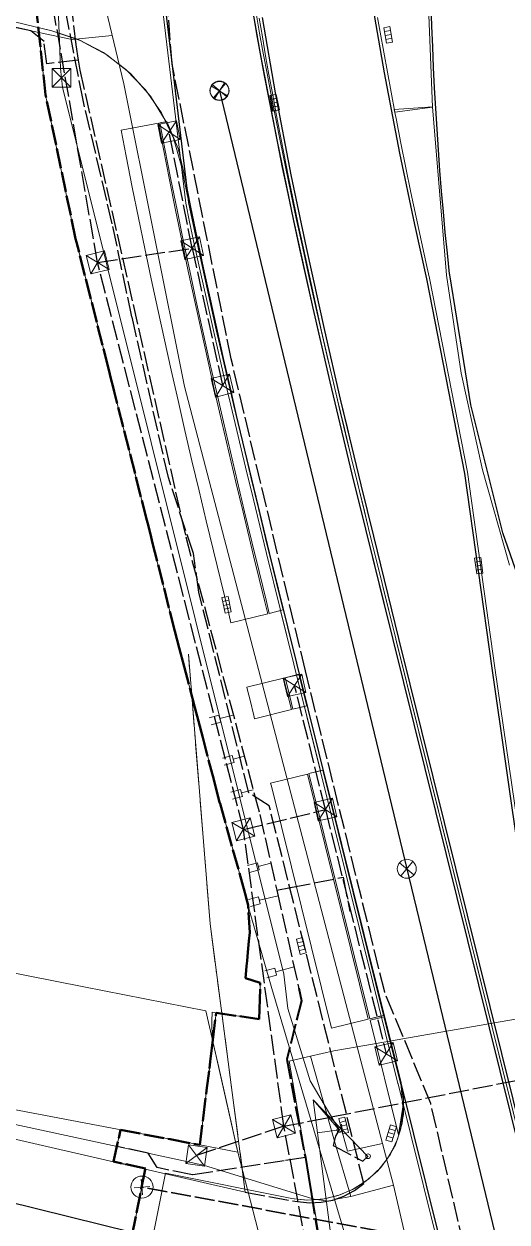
# Model space of a CAD drawing. Header units: metres. Extents: x 105014 to 106600, y 111320 to 118425.
# Drawn here: x 105888.2 to 105918.8, y 115132.3 to 115208.2 of the extents above; entities that cross this region are included whole.
import ezdxf

# ---------------------------------------------------------------- set-up
doc = ezdxf.new("R2010")
doc.units = ezdxf.units.M
doc.linetypes.add('DASHDOT', pattern=[3.556, 2.54, -0.508, 0, -0.508])
doc.linetypes.add('DASHED', pattern=[1.524, 1.27, -0.254])
for name, color, linetype, lineweight in [('00-BASE-LIMITE', 7, 'DASHED', 50), ('00-BASE-UE', 42, 'DASHED', 25), ('10-PAV-BOCACALLE', 9, 'CONTINUOUS', 13), ('10-PAV-CALZADA-BRT', 12, 'CONTINUOUS', 30), ('10-PAV-CALZADA-MIXTA', 8, 'CONTINUOUS', 30), ('10-PAV-CICLORUTA', 76, 'CONTINUOUS', 18), ('10-PAV-SARDINEL', 252, 'CONTINUOUS', 13), ('20-EP-ZONA-DURA', 253, 'CONTINUOUS', 13), ('20-EP-ZONA-VERDE', 84, 'CONTINUOUS', 13), ('30-RED-ENEL-NODOS', 11, 'CONTINUOUS', 13), ('30-RED-ENEL-PROY', 1, 'DASHED', 25), ('30-RED-ETB-CAMARA', 151, 'CONTINUOUS', 13), ('30-RED-ETB-EXIST', 145, 'CONTINUOUS', 13), ('30-RED-ETB-PROY', 5, 'DASHED', 25), ('30-RED-VANTI-EXIST', 52, 'CONTINUOUS', 13), ('30-RED-VANTI-PROY', 2, 'DASHED', 25), ('30-RED-VANTI-RETIRO', 8, 'DASHDOT', 13), ('35-RH-ACUE-DOMICILIARIA', 152, 'CONTINUOUS', 9), ('35-RH-ACUE-MATRIZ-PJ', 150, 'DASHED', 40), ('35-RH-ACUE-MENOR-EXIST', 151, 'CONTINUOUS', 13), ('35-RH-ACUE-MENOR-PROY', 5, 'DASHED', 25), ('35-RH-PLUV-COLECTOR', 96, 'CONTINUOUS', 30), ('35-RH-PLUV-NODOS', 94, 'CONTINUOUS', 13), ('36-RH-SAN-COLECTOR-PROY', 6, 'DASHED', 35), ('36-RH-SAN-POZOS', 216, 'CONTINUOUS', 13), ('60-PREDIAL-LOTE', 42, 'CONTINUOUS', 13)]:
    doc.layers.add(name, color=color, linetype=linetype, lineweight=lineweight)

# ---------------------------------------------------------------- blocks, each defined once
blk = doc.blocks.new('CAM_ETB_GEN')
for p, q in [((-0.6, -0.6), (0.6, 0.6)), ((-0.6, 0.6), (0.6, -0.6))]:
    blk.add_line(p, q)
blk.add_lwpolyline([(-0.6, -0.6), (0.6, -0.6), (0.6, 0.6), (-0.6, 0.6)], close=True)
blk = doc.blocks.new('POSTE')
blk.add_circle((0, 0), 0.15)
blk = doc.blocks.new('CAJA_ENEL')
for p, q in [((-0.6, -0.6), (0.6, 0.6)), ((-0.6, 0.6), (0.6, -0.6))]:
    blk.add_line(p, q)
blk.add_lwpolyline([(-0.6, -0.6), (0.6, -0.6), (0.6, 0.6), (-0.6, 0.6)], close=True)
blk = doc.blocks.new('POZO_SAN')
for p, q in [((-0.5, 0), (0.5, 0)), ((0, -0.5), (0, 0.5))]:
    blk.add_line(p, q)
blk.add_circle((0, 0), 0.7)
blk = doc.blocks.new('POZO_PLUV')
for p, q in [((-0.42, -0.42), (0.42, 0.42)), ((-0.42, 0.42), (0.42, -0.42))]:
    blk.add_line(p, q)
blk.add_circle((0, 0), 0.6)
blk = doc.blocks.new('SUMIDERO')
for p, q in [((-0.25, -0.2), (-0.25, 0.2)), ((0, -0.2), (0, 0.2)), ((0.25, -0.2), (0.25, 0.2))]:
    blk.add_line(p, q)
blk.add_lwpolyline([(-0.5, -0.2), (0.5, -0.2), (0.5, 0.2), (-0.5, 0.2)], close=True)

msp = doc.modelspace()

# ---------------------------------------------------------------- linework, layer by layer
at = {"layer": '00-BASE-LIMITE'}
msp.add_lwpolyline([(105894.4157, 115128.4317), (105895.8615, 115135.7113), (105893.8487, 115136.1573), (105894.2933, 115138.1641), (105897.4365, 115137.5651), (105899.3111, 115137.2081), (105899.5207, 115138.9119), (105899.7347, 115140.6527), (105899.9159, 115142.0478), (105899.9619, 115142.4993), (105900.0037, 115142.8387), (105900.0439, 115143.1657), (105900.0659, 115143.3459), (105900.1301, 115143.8663), (105900.3401, 115145.5741), (105903.0729, 115145.1853), (105903.0915, 115145.8155), (105903.1407, 115147.4799), (105902.2053, 115147.7655), (105902.2747, 115148.5179), (105902.2751, 115148.5227), (105902.3079, 115148.8775), (105902.3583, 115149.4243), (105902.3585, 115149.4277), (105902.4215, 115150.1103), (105902.4225, 115150.1213), (105902.4719, 115150.6567), (105902.3799, 115152.2897), (105902.3737, 115152.3989), (105902.2497, 115152.8691), (105902.2455, 115152.8853), (105902.2437, 115152.8921), (105902.1862, 115153.1101), (105902.1615, 115153.2035), (105900.6561, 115158.6029), (105900.6361, 115158.6745), (105900.6109, 115158.7645), (105900.5665, 115158.9255), (105900.3505, 115159.7477), (105900.1909, 115160.3587), (105899.4935, 115163.0269), (105899.2275, 115164.0449), (105898.9989, 115164.9195), (105898.3193, 115167.5195), (105898.0099, 115168.7033), (105897.7323, 115169.7657), (105896.3235, 115175.3273), (105896.2239, 115175.7205), (105896.1583, 115175.9805), (105896.0991, 115176.2143), (105896.0295, 115176.4899), (105895.9529, 115176.7929), (105893.8937, 115184.9353), (105893.8043, 115185.2895), (105893.7055, 115185.6801), (105893.5231, 115186.4009), (105892.7801, 115189.3391), (105891.5017, 115194.3945), (105891.4475, 115194.6089), (105889.5419, 115203.7419), (105888.5739, 115212.5841)], dxfattribs=at)
at = {"layer": '00-BASE-UE'}
msp.add_lwpolyline([(105894.4157, 115128.4317), (105895.8615, 115135.7113), (105893.8487, 115136.1573), (105894.2933, 115138.1641), (105897.4365, 115137.5651), (105899.3111, 115137.2081), (105899.5207, 115138.9119), (105899.7347, 115140.6527), (105899.9159, 115142.0479), (105899.9619, 115142.4993), (105900.0037, 115142.8387), (105900.0439, 115143.1657), (105900.0659, 115143.3459), (105900.1301, 115143.8663), (105900.3401, 115145.5741), (105903.0729, 115145.1853), (105903.0915, 115145.8155), (105903.1407, 115147.4799), (105902.2053, 115147.7655), (105902.2747, 115148.5179), (105902.2751, 115148.5227), (105902.3079, 115148.8775), (105902.3583, 115149.4243), (105902.3585, 115149.4277), (105902.4215, 115150.1103), (105902.4225, 115150.1213), (105902.4719, 115150.6567), (105902.3799, 115152.2897), (105902.3737, 115152.3989), (105902.2497, 115152.8691), (105902.2455, 115152.8853), (105902.2437, 115152.8921), (105902.1863, 115153.1101), (105902.1615, 115153.2035), (105900.6561, 115158.6029), (105900.6361, 115158.6745), (105900.6109, 115158.7645), (105900.5665, 115158.9255), (105900.3505, 115159.7477), (105900.1909, 115160.3587), (105899.4935, 115163.0269), (105899.2275, 115164.0449), (105898.9989, 115164.9195), (105898.3193, 115167.5195), (105898.0099, 115168.7033), (105897.7323, 115169.7657), (105896.3235, 115175.3273), (105896.2239, 115175.7205), (105896.1583, 115175.9805), (105896.0991, 115176.2143), (105896.0295, 115176.4899), (105895.9529, 115176.7929), (105893.8937, 115184.9353), (105893.8043, 115185.2895), (105893.7055, 115185.6801), (105893.5231, 115186.4009), (105892.7801, 115189.3391), (105891.5017, 115194.3945), (105891.4475, 115194.6089), (105889.5419, 115203.7419), (105888.5739, 115212.5841)], dxfattribs=at)
at = {"layer": '10-PAV-BOCACALLE'}
for points in [[(105892.7649, 115245.9476), (105898.6142, 115196.903), (105898.1283, 115199.2737), (105897.6361, 115200.9851), (105896.8741, 115202.5947), (105895.8624, 115204.0603), (105894.6275, 115205.3434), (105893.2017, 115206.4104), (105891.6225, 115207.2334), (105889.9311, 115207.7907), (105880.5541, 115210.0583)], [(105895.7091, 115128.1661), (105897.1344, 115135.4283), (105905.0411, 115133.8272), (105905.1051, 115133.8144), (105906.098, 115133.7092), (105907.0945, 115133.7701), (105908.0672, 115133.9954), (105908.989, 115134.3789), (105909.8345, 115134.9099), (105910.5803, 115135.5738), (105911.2056, 115136.3521), (105911.6932, 115137.2234), (105912.0295, 115138.1634), (105912.2054, 115139.1463), (105912.2158, 115140.1446), (105912.0605, 115141.1309), (105918.4349, 115115.4379)]]:
    msp.add_lwpolyline(points, dxfattribs=at)
at = {"layer": '10-PAV-CALZADA-BRT'}
for points in [[(105910.1795, 115209.7629), (105910.9865, 115205.1347), (105911.9651, 115200.0481), (105912.9057, 115195.5247), (105913.6617, 115192.0717), (105913.6835, 115191.9737), (105916.0692, 115179.7468), (105917.8013, 115167.4103), (105919.5834, 115155.0354), (105922.1065, 115142.7901), (105939.2157, 115073.8287)], [(105943.0995, 115087.9411), (105928.9197, 115144.2589), (105926.7044, 115152.3173), (105924.1414, 115160.272), (105921.2355, 115168.1079), (105918.5045, 115175.9927), (105916.4675, 115184.0845), (105915.1397, 115192.3225), (105915.1325, 115192.3835), (105914.9899, 115193.6931), (105914.8573, 115195.0029), (105914.7343, 115196.3129), (105914.6209, 115197.6227), (105914.5163, 115198.9323), (105914.4205, 115200.2415), (105914.3329, 115201.5505), (105914.2535, 115202.8591), (105914.1815, 115204.1673), (105914.1169, 115205.4749), (105914.0591, 115206.7819), (105914.0079, 115208.0881), (105913.9631, 115209.3937)], [(105941.7813, 115046.7547), (105941.2007, 115049.7663), (105940.6347, 115052.5289), (105939.9797, 115055.5681), (105939.3721, 115058.2735), (105938.6537, 115061.3675), (105938.0391, 115063.9451), (105937.2555, 115067.1711), (105936.7791, 115069.1065), (105935.8187, 115072.9859), (105911.9243, 115169.2963), (105910.3229, 115175.7737), (105909.5283, 115179.0229), (105908.2299, 115184.4485), (105907.2213, 115188.8069), (105906.0619, 115194.0541), (105905.1023, 115198.6687), (105904.1017, 115203.8693), (105903.2729, 115208.6233)]]:
    msp.add_lwpolyline(points, dxfattribs=at)
at = {"layer": '10-PAV-CALZADA-MIXTA'}
for points in [[(105935.3479, 115044.4311), (105934.3809, 115049.4505), (105933.1707, 115055.1971), (105932.0937, 115059.9833), (105930.6781, 115065.9833), (105929.8025, 115069.5829), (105928.0163, 115076.8181), (105920.5907, 115106.7484), (105918.4439, 115115.4017), (105918.4349, 115115.4379), (105912.0605, 115141.1309), (105912.0551, 115141.1527), (105910.4443, 115147.6453), (105905.4635, 115167.7209), (105903.7331, 115174.7207), (105902.8729, 115178.2377), (105901.4669, 115184.1135), (105900.3731, 115188.8405), (105899.1149, 115194.5359), (105898.6142, 115196.903), (105892.7649, 115245.9476)], [(105902.2489, 115211.4047), (105903.1317, 115206.3383), (105904.1999, 115200.7831), (105905.2255, 115195.8485), (105906.4681, 115190.2241), (105907.5501, 115185.5477), (105908.9463, 115179.7125), (105909.8017, 115176.2155), (105911.5295, 115169.2259), (105921.6888, 115128.2787), (105934.0825, 115078.3229), (105935.8721, 115071.0739), (105936.7543, 115067.4463), (105938.1831, 115061.3905), (105939.2759, 115056.5341), (105940.5069, 115050.6891), (105941.4957, 115045.5569)]]:
    msp.add_lwpolyline(points, dxfattribs=at)
at = {"layer": '10-PAV-CICLORUTA'}
for points in [[(105897.0005, 115200.2947), (105897.3807, 115198.3583), (105897.7699, 115196.4259), (105898.1677, 115194.4973), (105898.5737, 115192.5721), (105898.9873, 115190.6507), (105899.4079, 115188.7327), (105899.8351, 115186.8183), (105900.2683, 115184.9071), (105900.7069, 115182.9991), (105901.1507, 115181.0943), (105901.5989, 115179.1927), (105902.0511, 115177.2939), (105902.7169, 115174.5237), (105903.4267, 115171.6139), (105903.6115, 115170.8605), (105901.2823, 115170.2825), (105901.2331, 115170.4821), (105901.0953, 115171.0435), (105900.6335, 115172.9377), (105900.1737, 115174.8349), (105899.7169, 115176.7353), (105899.2635, 115178.6393), (105898.8139, 115180.5469), (105898.3687, 115182.4579), (105897.9285, 115184.3729), (105897.4935, 115186.2917), (105897.0645, 115188.2145), (105896.6419, 115190.1411), (105896.2263, 115192.0721), (105895.8183, 115194.0071), (105895.4183, 115195.9465), (105895.0267, 115197.8903), (105894.6443, 115199.8385), (105894.3297, 115201.4869), (105896.6871, 115201.9369), (105897.0005, 115200.2947)], [(105904.8207, 115165.9543), (105905.1109, 115164.7829), (105902.7815, 115164.2051), (105902.7313, 115164.4075), (105902.4911, 115165.3771), (105902.3347, 115166.0099), (105902.2867, 115166.2049), (105904.6159, 115166.7827), (105904.8207, 115165.9543)], [(105909.9747, 115145.1773), (105907.6453, 115144.5993), (105903.8407, 115159.9345), (105903.7925, 115160.1289), (105906.1219, 115160.7069), (105909.9747, 115145.1773)]]:
    msp.add_lwpolyline(points, close=True, dxfattribs=at)
at = {"layer": '10-PAV-SARDINEL'}
for points in [[(105918.2408, 115115.3897), (105911.8664, 115141.0828), (105911.861, 115141.1046), (105910.2502, 115147.5971), (105905.2694, 115167.6728), (105904.4027, 115171.1725), (105903.5389, 115174.6729), (105903.1073, 115176.4314), (105902.6786, 115178.1905), (105902.2055, 115180.1485), (105901.7367, 115182.1076), (105901.2723, 115184.0677), (105900.9032, 115185.6428), (105900.5385, 115187.219), (105900.1781, 115188.7963), (105899.7511, 115190.6938), (105899.3316, 115192.5931), (105898.9194, 115194.4939), (105898.6671, 115195.6777), (105898.4185, 115196.8619), (105898.4172, 115196.8683), (105898.4156, 115196.8793), (105892.5663, 115245.9239)], [(105892.7649, 115245.9476), (105898.6142, 115196.903), (105898.8627, 115195.7191), (105899.1149, 115194.5359), (105899.5269, 115192.6358), (105899.9463, 115190.7373), (105900.3731, 115188.8405), (105900.7333, 115187.2638), (105901.0979, 115185.6882), (105901.4669, 115184.1135), (105901.9312, 115182.1539), (105902.3999, 115180.1953), (105902.8729, 115178.2377), (105903.3015, 115176.4788), (105903.7331, 115174.7207), (105904.5968, 115171.2204), (105905.4635, 115167.7209), (105910.4443, 115147.6453), (105912.0551, 115141.1527), (105912.0605, 115141.1309), (105918.4349, 115115.4379)], [(105921.6888, 115128.2787), (105911.5295, 115169.2259), (105910.6641, 115172.7203), (105909.8017, 115176.2155), (105909.3725, 115177.9636), (105908.9463, 115179.7125), (105908.4766, 115181.6565), (105908.0112, 115183.6016), (105907.5501, 115185.5477), (105907.1851, 115187.1055), (105906.8244, 115188.6643), (105906.4681, 115190.2241), (105906.0466, 115192.0973), (105905.6324, 115193.9721), (105905.2255, 115195.8485), (105904.8763, 115197.4918), (105904.5345, 115199.1367), (105904.1999, 115200.7831), (105903.9242, 115202.1702), (105903.6543, 115203.5585), (105903.3901, 115204.9478), (105903.1317, 115206.3383), (105902.9023, 115207.6034), (105902.6787, 115208.8695)], [(105902.8758, 115208.9039), (105903.0992, 115207.6387), (105903.3284, 115206.3744), (105903.5867, 115204.9848), (105903.8507, 115203.5963), (105904.1205, 115202.2088), (105904.396, 115200.8225), (105904.7304, 115199.177), (105905.0721, 115197.533), (105905.4211, 115195.8905), (105905.8278, 115194.0149), (105906.2418, 115192.1408), (105906.6632, 115190.2683), (105907.0194, 115188.7091), (105907.3799, 115187.1509), (105907.7448, 115185.5936), (105908.2058, 115183.6479), (105908.6711, 115181.7033), (105909.1407, 115179.7597), (105909.5669, 115178.0112), (105909.9959, 115176.2633), (105910.8583, 115172.7684), (105911.7236, 115169.2741), (105921.8829, 115128.3269)], [(105921.8827, 115128.3268), (105911.7302, 115169.2482), (105911.7238, 115169.2741), (105910.9282, 115172.4867), (105910.8586, 115172.7685), (105910.1287, 115175.7259), (105909.9968, 115176.2635), (105909.7301, 115177.3505), (105909.334, 115178.9757), (105908.8971, 115180.7838), (105908.4642, 115182.5927), (105908.0353, 115184.4027), (105907.6949, 115185.8551), (105907.3586, 115187.3084), (105907.0263, 115188.7627), (105906.6329, 115190.511), (105906.2462, 115192.2607), (105905.8664, 115194.0121), (105905.5395, 115195.5498), (105905.2195, 115197.0888), (105904.9062, 115198.6293), (105904.6479, 115199.9287), (105904.3948, 115201.2291), (105904.1473, 115202.5306), (105903.905, 115203.8332), (105903.6896, 115205.0212), (105903.4794, 115206.2099), (105903.2748, 115207.4), (105903.0756, 115208.5908)], [(105903.2729, 115208.6233), (105903.472, 115207.4334), (105903.6764, 115206.2444), (105903.8864, 115205.0564), (105904.1017, 115203.8693), (105904.3438, 115202.5676), (105904.5912, 115201.2669), (105904.8441, 115199.9673), (105905.1023, 115198.6687), (105905.4154, 115197.1291), (105905.7352, 115195.5909), (105906.0619, 115194.0541), (105906.4416, 115192.3035), (105906.8281, 115190.5545), (105907.2213, 115188.8069), (105907.5535, 115187.3532), (105907.8897, 115185.9004), (105908.2299, 115184.4485), (105908.6587, 115182.639), (105909.0915, 115180.8305), (105909.5283, 115179.0229), (105909.9243, 115177.398), (105910.3229, 115175.7737), (105911.1223, 115172.5347), (105911.9243, 115169.2963), (105935.8187, 115072.9859)]]:
    msp.add_lwpolyline(points, dxfattribs=at)
at = {"layer": '20-EP-ZONA-DURA'}
for points in [[(105913.6904, 115211.9981), (105914.0481, 115202.9532), (105914.0481, 115202.9532), (105911.6618, 115202.6269), (105910.7308, 115207.7061), (105910.5705, 115208.638)], [(105903.0756, 115208.5908), (105903.2748, 115207.4), (105903.4794, 115206.2099), (105903.6896, 115205.0212), (105903.905, 115203.8332), (105904.1473, 115202.5306), (105904.3948, 115201.2291), (105904.6479, 115199.9287), (105904.9062, 115198.6293), (105905.2195, 115197.0888), (105905.5395, 115195.5498), (105905.8664, 115194.0121), (105906.2462, 115192.2607), (105906.6329, 115190.511), (105907.0263, 115188.7627), (105907.3586, 115187.3084), (105907.6949, 115185.8551), (105908.0353, 115184.4027), (105908.4642, 115182.5927), (105908.8971, 115180.7838), (105909.334, 115178.9757), (105909.334, 115178.9757), (105909.7301, 115177.3505), (105909.5669, 115178.0112), (105909.1407, 115179.7597), (105908.6711, 115181.7033), (105908.2058, 115183.6479), (105907.7448, 115185.5936), (105907.3799, 115187.1509), (105907.0194, 115188.7091), (105906.6632, 115190.2683), (105906.2418, 115192.1408), (105905.8278, 115194.0149), (105905.4211, 115195.8905), (105905.0721, 115197.533), (105904.7304, 115199.177), (105904.396, 115200.8225), (105904.1205, 115202.2088), (105903.8507, 115203.5963), (105903.5867, 115204.9848), (105903.3284, 115206.3744), (105903.0992, 115207.6387), (105902.8758, 115208.9039)], [(105894.4157, 115128.4317), (105895.8615, 115135.7113), (105893.8487, 115136.1573), (105894.2933, 115138.1641), (105897.4365, 115137.5651), (105899.3111, 115137.2081), (105899.5207, 115138.9119), (105899.7347, 115140.6527), (105899.9159, 115142.0478), (105899.9619, 115142.4993), (105900.0037, 115142.8387), (105900.0439, 115143.1657), (105900.0659, 115143.3459), (105900.1301, 115143.8663), (105900.3401, 115145.5741), (105903.0729, 115145.1853), (105903.0915, 115145.8155), (105903.1407, 115147.4799), (105902.2053, 115147.7655), (105902.2747, 115148.5179), (105902.2751, 115148.5227), (105902.3079, 115148.8775), (105902.3583, 115149.4243), (105902.3585, 115149.4277), (105902.4215, 115150.1103), (105902.4225, 115150.1213), (105902.4719, 115150.6567), (105902.3799, 115152.2897), (105902.3737, 115152.3989), (105902.2497, 115152.8691), (105902.2455, 115152.8853), (105902.2437, 115152.8921), (105902.1862, 115153.1101), (105902.1615, 115153.2035), (105900.6561, 115158.6029), (105900.6361, 115158.6745), (105900.6109, 115158.7645), (105900.5665, 115158.9255), (105900.3505, 115159.7477), (105900.1909, 115160.3587), (105899.4935, 115163.0269), (105899.2275, 115164.0449), (105898.9989, 115164.9195), (105898.3193, 115167.5195), (105898.0099, 115168.7033), (105897.7323, 115169.7657), (105896.3235, 115175.3273), (105896.2239, 115175.7205), (105896.1583, 115175.9805), (105896.0991, 115176.2143), (105896.0295, 115176.4899), (105895.9529, 115176.7929), (105893.8937, 115184.9353), (105893.8043, 115185.2895), (105893.7055, 115185.6801), (105893.5231, 115186.4009), (105892.7801, 115189.3391), (105891.5017, 115194.3945), (105891.4475, 115194.6089), (105889.5419, 115203.7419), (105889.076, 115207.9975), (105889.9311, 115207.7907), (105891.7402, 115207.1828), (105893.417, 115206.2713), (105894.9111, 115205.0838), (105896.1773, 115203.6558), (105897.1777, 115202.0305), (105896.7853, 115201.9557), (105896.7853, 115201.9557), (105897.0989, 115200.3137), (105897.4787, 115198.3779), (105897.8679, 115196.4459), (105898.2657, 115194.5177), (105898.6715, 115192.5931), (105899.0851, 115190.6719), (105899.5055, 115188.7543), (105899.9327, 115186.8401), (105900.3657, 115184.9293), (105900.8043, 115183.0217), (105901.2481, 115181.1171), (105901.6963, 115179.2157), (105902.1483, 115177.3171), (105902.6039, 115175.4213), (105903.0627, 115173.5281), (105903.5237, 115171.6375), (105903.7085, 115170.8845), (105904.4297, 115171.0635), (105905.2694, 115167.6728), (105905.4396, 115166.9869), (105904.7132, 115166.8058), (105904.9177, 115165.9783), (105905.2079, 115164.8069), (105905.9356, 115164.9875), (105906.9469, 115160.9116), (105906.2189, 115160.7309), (105910.0717, 115145.2013), (105910.7998, 115145.382), (105910.8239, 115145.2849), (105910.0959, 115145.1043), (105911.8977, 115137.8417), (105912.1952, 115139.7575), (105912.231, 115139.618), (105912.1244, 115138.5779), (105911.8388, 115137.5722), (105911.3829, 115136.6313), (105910.7707, 115135.7838), (105910.0206, 115135.0554), (105909.1555, 115134.4684), (105908.2016, 115134.0403), (105907.1879, 115133.7844), (105906.1452, 115133.7083), (105905.1051, 115133.8144), (105905.0411, 115133.8272), (105897.1344, 115135.4283), (105895.7091, 115128.1661)]]:
    msp.add_lwpolyline(points, dxfattribs=at)
for points in [[(105901.2331, 115170.4821), (105901.2823, 115170.2825), (105903.6115, 115170.8605), (105903.4267, 115171.6139), (105902.7169, 115174.5237), (105902.0511, 115177.2939), (105901.5989, 115179.1927), (105901.1507, 115181.0943), (105900.7069, 115182.9991), (105900.2683, 115184.9071), (105899.8351, 115186.8183), (105899.4079, 115188.7327), (105898.9873, 115190.6507), (105898.5737, 115192.5721), (105898.1677, 115194.4973), (105897.7699, 115196.4259), (105897.3807, 115198.3583), (105897.0005, 115200.2947), (105896.6871, 115201.9369), (105894.3297, 115201.4869), (105894.6443, 115199.8385), (105895.0267, 115197.8903), (105895.4183, 115195.9465), (105895.8183, 115194.0071), (105896.2263, 115192.0721), (105896.6419, 115190.1411), (105897.0645, 115188.2145), (105897.4935, 115186.2917), (105897.9285, 115184.3729), (105898.3687, 115182.4579), (105898.8139, 115180.5469), (105899.2635, 115178.6393), (105899.7169, 115176.7353), (105900.1737, 115174.8349), (105900.6335, 115172.9377), (105901.0953, 115171.0435), (105901.2331, 115170.4821)], [(105902.7313, 115164.4075), (105902.7815, 115164.2051), (105905.1109, 115164.7829), (105904.8207, 115165.9543), (105904.6159, 115166.7827), (105902.2867, 115166.2049), (105902.3347, 115166.0099), (105902.4911, 115165.3771), (105902.7313, 115164.4075)], [(105903.8407, 115159.9345), (105907.6453, 115144.5993), (105909.9747, 115145.1773), (105906.1219, 115160.7069), (105903.7925, 115160.1289), (105903.8407, 115159.9345)]]:
    msp.add_lwpolyline(points, close=True, dxfattribs=at)
at = {"layer": '20-EP-ZONA-VERDE'}
msp.add_lwpolyline([(105919.7804, 115155.0703), (105918.0001, 115167.4329), (105916.2582, 115179.8293), (105913.8579, 115192.1155), (105913.6909, 115192.8639), (105913.3483, 115194.4257), (105913.0119, 115195.9879), (105912.6821, 115197.5507), (105912.3595, 115199.1139), (105912.0443, 115200.6777), (105911.7369, 115202.2419), (105911.6283, 115202.8109), (105914.0473, 115202.9681), (105914.9409, 115192.2997), (105914.9409, 115192.2997), (105915.8717, 115186.097), (105917.2041, 115179.9679), (105918.9325, 115173.9385)], dxfattribs=at)
for points in [[(105898.3615, 115198.5533), (105898.7497, 115196.6257), (105899.1467, 115194.7015), (105899.5517, 115192.7805), (105899.9645, 115190.8631), (105900.3843, 115188.9487), (105900.8107, 115187.0377), (105901.2431, 115185.1297), (105901.6813, 115183.2245), (105902.1243, 115181.3225), (105902.5719, 115179.4231), (105903.0237, 115177.5265), (105903.4789, 115175.6323), (105903.9371, 115173.7407), (105904.3981, 115171.8515), (105904.5821, 115171.1013), (105903.7085, 115170.8845), (105903.5237, 115171.6375), (105903.0627, 115173.5281), (105902.6039, 115175.4213), (105902.1483, 115177.3171), (105901.6963, 115179.2157), (105901.2481, 115181.1171), (105900.8043, 115183.0217), (105900.3657, 115184.9293), (105899.9327, 115186.8401), (105899.5055, 115188.7543), (105899.0851, 115190.6719), (105898.6715, 115192.5931), (105898.2657, 115194.5177), (105897.8679, 115196.4459), (105897.4787, 115198.3779), (105897.0989, 115200.3137), (105896.7853, 115201.9557), (105897.2199, 115202.0385), (105897.932, 115200.3421), (105898.3615, 115198.5533)], [(105905.7913, 115166.1949), (105906.0815, 115165.0237), (105905.2079, 115164.8069), (105904.9177, 115165.9783), (105904.7129, 115166.8069), (105905.5865, 115167.0235), (105905.7913, 115166.1949)], [(105910.9453, 115145.4181), (105910.0717, 115145.2013), (105906.2189, 115160.7309), (105907.0923, 115160.9477), (105910.9453, 115145.4181)], [(105912.0611, 115140.9207), (105912.1876, 115139.3702), (105911.8977, 115137.8417), (105910.0959, 115145.1043), (105910.9693, 115145.3209), (105912.0611, 115140.9207)]]:
    msp.add_lwpolyline(points, close=True, dxfattribs=at)
at = {"layer": '30-RED-ENEL-PROY'}
for points in [[(105892.8355, 115193.1129), (105886.2229, 115231.1011)], [(105898.8265, 115194.0189), (105897.3585, 115201.3735)], [(105892.8355, 115193.1129), (105898.8265, 115194.0189)], [(105898.8265, 115194.0189), (105900.7435, 115185.3105)], [(105902.0741, 115157.1981), (105892.8355, 115193.1129)], [(105907.2643, 115158.4515), (105905.3127, 115166.3215)], [(105902.0741, 115157.1981), (105907.2643, 115158.4515)], [(105907.2643, 115158.4515), (105911.1153, 115142.9753)], [(105904.6375, 115138.3931), (105902.0741, 115157.1981)], [(105904.6375, 115138.3931), (105944.1517, 115146.1907)], [(105904.6375, 115138.3931), (105899.0987, 115136.5425)], [(105907.7935, 115121.6019), (105904.6375, 115138.3931)]]:
    msp.add_lwpolyline(points, dxfattribs=at)
at = {"layer": '30-RED-ETB-EXIST'}
for points in [[(105890.55, 115204.811), (105890.483, 115205.407), (105889.672, 115226.864)], [(105908.141, 115138.16), (105906.307, 115141.266), (105904.885, 115145.841), (105904.628, 115148.027), (105890.613, 115204.215), (105890.55, 115204.811)], [(105908.141, 115138.16), (105906.755, 115137.979), (105906.483, 115140.063), (105908.141, 115138.16)], [(105908.141, 115138.16), (105908.233, 115138.249), (105906.483, 115140.063), (105908.141, 115138.16)], [(105906.741, 115124.841), (105908.473, 115124.819), (105906.755, 115137.979), (105908.141, 115138.16)], [(105909.969, 115136.449), (105908.233, 115138.249), (105908.141, 115138.16)]]:
    msp.add_lwpolyline(points, dxfattribs=at)
at = {"layer": '30-RED-ETB-PROY'}
msp.add_lwpolyline([(105908.141, 115138.16), (105907.897, 115137.769), (105907.756, 115137.163), (105909.625, 115136.179), (105909.964, 115136.494)], dxfattribs=at)
at = {"layer": '30-RED-VANTI-EXIST'}
for points in [[(105902.1855, 115134.2151), (105899.9589, 115151.2079), (105899.5367, 115156.4257), (105898.5877, 115168.3057)], [(105852.9325, 115145.5521), (105902.1855, 115134.2151)]]:
    msp.add_lwpolyline(points, dxfattribs=at)
at = {"layer": '30-RED-VANTI-PROY'}
for points in [[(105917.5417, 115123.941), (105916.7185, 115127.8957), (105913.9367, 115139.8295), (105911.0203, 115146.8769), (105905.9989, 115167.2451), (105901.2981, 115187.0023), (105897.5613, 115205.6705), (105896.0761, 115224.6097), (105893.3489, 115239.2529), (105892.7579, 115266.8445), (105892.8311, 115282.5725), (105893.0011, 115303.3881), (105893.6941, 115327.2397), (105893.6679, 115330.3719), (105893.2749, 115333.8931), (105893.3815, 115366.1849), (105893.4535, 115387.4077), (105893.5703, 115394.8243), (105893.7589, 115397.2075), (105893.8175, 115398.4683)], [(105902.1855, 115134.2151), (105905.4933, 115133.6147), (105906.2519, 115133.5461), (105906.9994, 115133.5749), (105907.7342, 115133.7154), (105908.4396, 115133.9644), (105909.0998, 115134.3163), (105909.6997, 115134.7631), (105903.7101, 115158.6837), (105902.4123, 115159.5227), (105899.2453, 115172.2335), (105898.9033, 115174.6693), (105897.3213, 115179.4835), (105895.0111, 115189.6669), (105893.7651, 115195.5623), (105891.9177, 115203.3913), (105890.6287, 115209.9917)]]:
    msp.add_lwpolyline(points, dxfattribs=at)
at = {"layer": '30-RED-VANTI-RETIRO'}
msp.add_lwpolyline([(105902.1855, 115134.2151), (105899.9589, 115151.2079), (105899.5367, 115156.4257), (105898.5877, 115168.3057)], dxfattribs=at)
at = {"layer": '35-RH-ACUE-DOMICILIARIA'}
for points in [[(105899.9049, 115164.2709), (105900.5237, 115164.4343), (105900.6407, 115163.9908), (105900.0219, 115163.8275)], [(105900.5822, 115164.2126), (105901.4254, 115164.4242)], [(105900.7426, 115161.7146), (105901.3614, 115161.878), (105901.4784, 115161.4345), (105900.8596, 115161.2711)], [(105901.4199, 115161.6562), (105902.1327, 115161.8363)], [(105901.2734, 115159.565), (105901.8922, 115159.7283), (105902.0093, 115159.2848), (105901.3905, 115159.1215)], [(105901.9507, 115159.5066), (105902.6992, 115159.6953)], [(105902.3378, 115154.9067), (105902.9566, 115155.0701), (105903.0736, 115154.6266), (105902.4548, 115154.4633)], [(105903.0151, 115154.8484), (105903.8158, 115155.0497)], [(105902.4037, 115152.7624), (105903.0225, 115152.9258), (105903.1396, 115152.4823), (105902.5208, 115152.3189)], [(105903.081, 115152.704), (105904.2649, 115152.9979)], [(105903.4371, 115148.2328), (105904.0559, 115148.3961), (105904.173, 115147.9527), (105903.5542, 115147.7893)], [(105904.1144, 115148.1744), (105905.2752, 115148.4913)]]:
    msp.add_lwpolyline(points, dxfattribs=at)
at = {"layer": '35-RH-ACUE-MATRIZ-PJ'}
msp.add_lwpolyline([(105905.5784, 115147.1377), (105905.7584, 115146.3344), (105904.8126, 115142.6441), (105905.9932, 115136.4094), (105906.1864, 115135.2194), (105906.3728, 115134.0712), (105907.8127, 115125.2322), (105907.971, 115124.2344), (105908.1431, 115123.2171), (105911.2254, 115119.0895), (105912.3286, 115117.6122), (105917.5398, 115097.2486), (105917.5597, 115097.1706)], dxfattribs=at)
at = {"layer": '35-RH-ACUE-MENOR-EXIST'}
for points in [[(105894.5, 115204.42), (105891.85, 115215.46), (105891.6, 115219.53)], [(105893.7647, 115207.4831), (105891.2321, 115207.2454), (105867.1029, 115212.3285)], [(105910.88, 115137.3), (105909.2792, 115143.4273), (105898.35, 115185.26), (105894.5, 115204.42)], [(105829.94, 115150.97), (105899.55, 115135.93)], [(105943.38, 115149.36), (105939.9338, 115148.7605), (105926.8235, 115146.4796), (105914.2126, 115144.2856), (105909.2792, 115143.4273), (105907.8, 115143.17)], [(105907.8, 115143.17), (105906.32, 115142.83)], [(105906.32, 115142.83), (105904.97, 115142.52)], [(105904.97, 115142.52), (105906.4599, 115133.8008), (105907.27, 115129.06)], [(105907.84, 115137.45), (105906.32, 115142.83)], [(105908.36, 115137.88), (105908.28, 115138.53)], [(105910.88, 115137.3), (105908.66, 115136.81), (105908.36, 115137.88)], [(105908.87, 115133.94), (105907.84, 115137.45)], [(105911.58, 115134.66), (105910.88, 115137.3)], [(105899.55, 115135.93), (105906.4599, 115133.8008), (105906.56, 115133.77)], [(105908.87, 115133.94), (105911.58, 115134.66)], [(105914.51, 115121.96), (105913.8132, 115124.9801), (105911.58, 115134.66)], [(105907.93, 115133.77), (105908.87, 115133.94)], [(105906.56, 115133.77), (105907.47, 115133.65), (105907.93, 115133.77)]]:
    msp.add_lwpolyline(points, dxfattribs=at)
at = {"layer": '35-RH-ACUE-MENOR-PROY'}
for points in [[(105888.829, 115227.7727), (105891.4661, 115206.8979), (105891.6101, 115205.9373), (105891.7051, 115205.3036), (105898.4204, 115175.7354), (105903.113, 115158.1438), (105904.1884, 115153.3432), (105905.7584, 115146.3344), (105904.8126, 115142.6441), (105905.9932, 115136.4094), (105906.1864, 115135.2194), (105906.3728, 115134.0712), (105907.8127, 115125.2322), (105907.971, 115124.2344), (105908.1431, 115123.2171), (105911.2254, 115119.0895), (105912.3286, 115117.6122), (105917.5398, 115097.2486), (105933.1177, 115036.3678)], [(105891.6101, 115205.9373), (105889.6125, 115205.7072), (105889.4451, 115207.1112), (105888.6015, 115207.7952), (105886.9177, 115208.157)], [(105904.1884, 115153.3432), (105905.0503, 115153.5139), (105908.3848, 115154.1654), (105908.8098, 115152.0068)], [(105896.043, 115136.6877), (105894.0617, 115137.1137)], [(105905.9932, 115136.4094), (105904.6475, 115136.2017), (105898.8418, 115135.3058), (105896.6014, 115135.768), (105896.043, 115136.6877)]]:
    msp.add_lwpolyline(points, dxfattribs=at)
at = {"layer": '35-RH-PLUV-COLECTOR'}
for points in [[(105900.5608, 115203.9791), (105912.4167, 115154.7039)], [(105900.5608, 115203.9791), (105912.4167, 115154.7039)], [(105912.4167, 115154.7039), (105918.7617, 115128.4717)], [(105912.4167, 115154.7039), (105918.7617, 115128.4717)], [(105899.12, 115130.65), (105887.004, 115133.635)]]:
    msp.add_lwpolyline(points, dxfattribs=at)
at = {"layer": '36-RH-SAN-COLECTOR-PROY'}
msp.add_lwpolyline([(105915.2285, 115130.9086), (105895.6469, 115134.5387)], dxfattribs=at)
at = {"layer": '60-PREDIAL-LOTE'}
msp.add_lwpolyline([(105905.2269, 115123.1972), (105901.7142, 115136.7392), (105900.0914, 115143.9482), (105900.0648, 115145.0475), (105900.0934, 115145.6242), (105903.0728, 115145.1853), (105903.0914, 115145.8154), (105903.1407, 115147.4798), (105902.2052, 115147.7655), (105902.275, 115148.5226), (105902.3078, 115148.8775), (105902.3582, 115149.4243), (105902.3585, 115149.4275), (105902.4225, 115150.1211), (105902.4719, 115150.6566), (105902.3773, 115152.334), (105903.8641, 115147.1226), (105903.8641, 115147.1226), (105908.2548, 115132.3374), (105911.0428, 115123.0738)], dxfattribs=at)
msp.add_lwpolyline([(105875.7839, 115142.3366), (105877.1879, 115148.2365), (105877.6045, 115149.9875), (105884.6866, 115148.6543), (105891.9711, 115147.2216), (105899.6965, 115145.7007), (105900.0914, 115143.9482), (105900.1228, 115143.8084), (105900.1558, 115143.6621), (105900.5063, 115142.1048), (105901.328, 115138.4536), (105901.6541, 115137.0044), (105901.7142, 115136.7392), (105899.311, 115137.208), (105894.536, 115138.1177), (105885.7308, 115139.7953), (105875.6368, 115141.7184), (105875.7839, 115142.3366)], close=True, dxfattribs=at)

# ---------------------------------------------------------------- block references
at = {"layer": '30-RED-ENEL-NODOS'}
for p, rotation in [((105897.3585, 115201.3735), 101), ((105898.8264, 115194.0188), 102.4), ((105892.8355, 115193.1129), 104.2), ((105900.7434, 115185.3105), 103.4), ((105905.3126, 115166.3214), 102.3), ((105907.2643, 115158.4513), 102.4), ((105902.074, 115157.1981), 104.2), ((105911.1153, 115142.9753), 103.6), ((105904.6375, 115138.3931), 104.2), ((105899.0987, 115136.5424), 81.9)]:
    msp.add_blockref('CAJA_ENEL', p, dxfattribs=dict(at, rotation=rotation))
at = {"layer": '30-RED-ETB-CAMARA'}
for name, p in [('CAM_ETB_GEN', (105890.55, 115204.811)), ('POSTE', (105908.141, 115138.16)), ('POSTE', (105909.964, 115136.494))]:
    msp.add_blockref(name, p, dxfattribs=at)
at = {"layer": '35-RH-PLUV-NODOS'}
for name, p, rotation in [('SUMIDERO', (105911.2366, 115207.527), 99.8), ('SUMIDERO', (105911.2366, 115207.527), 99.8), ('SUMIDERO', (105911.2366, 115207.527), 99.8), ('POZO_PLUV', (105900.5608, 115203.9791), 193.3), ('POZO_PLUV', (105900.5608, 115203.9791), 193.3), ('POZO_PLUV', (105900.5547, 115204.0046), 275), ('POZO_PLUV', (105900.5547, 115204.0046), 275), ('SUMIDERO', (105904.0278, 115203.229), 100.6), ('SUMIDERO', (105904.0546, 115203.233), 101.6), ('SUMIDERO', (105904.0546, 115203.233), 101.6), ('SUMIDERO', (105916.9719, 115173.9052), 278), ('SUMIDERO', (105916.9719, 115173.9052), 278), ('SUMIDERO', (105916.9719, 115173.9052), 278), ('SUMIDERO', (105901.0011, 115171.4298), 101.6), ('POZO_PLUV', (105912.4167, 115154.7039), 275), ('POZO_PLUV', (105912.4167, 115154.7039), 275), ('SUMIDERO', (105905.7417, 115149.8107), 283.3), ('SUMIDERO', (105905.7417, 115149.8107), 283.3), ('SUMIDERO', (105908.4238, 115138.4353), 283.3), ('SUMIDERO', (105911.4288, 115137.9371), 253.7), ('SUMIDERO', (105911.4288, 115137.9371), 253.7), ('SUMIDERO', (105911.4288, 115137.9371), 253.7)]:
    msp.add_blockref(name, p, dxfattribs=dict(at, rotation=rotation))
at = {"layer": '36-RH-SAN-POZOS', "rotation": 275}
msp.add_blockref('POZO_SAN', (105895.6469, 115134.5387), dxfattribs=at)

doc.saveas('drawing.dxf')
